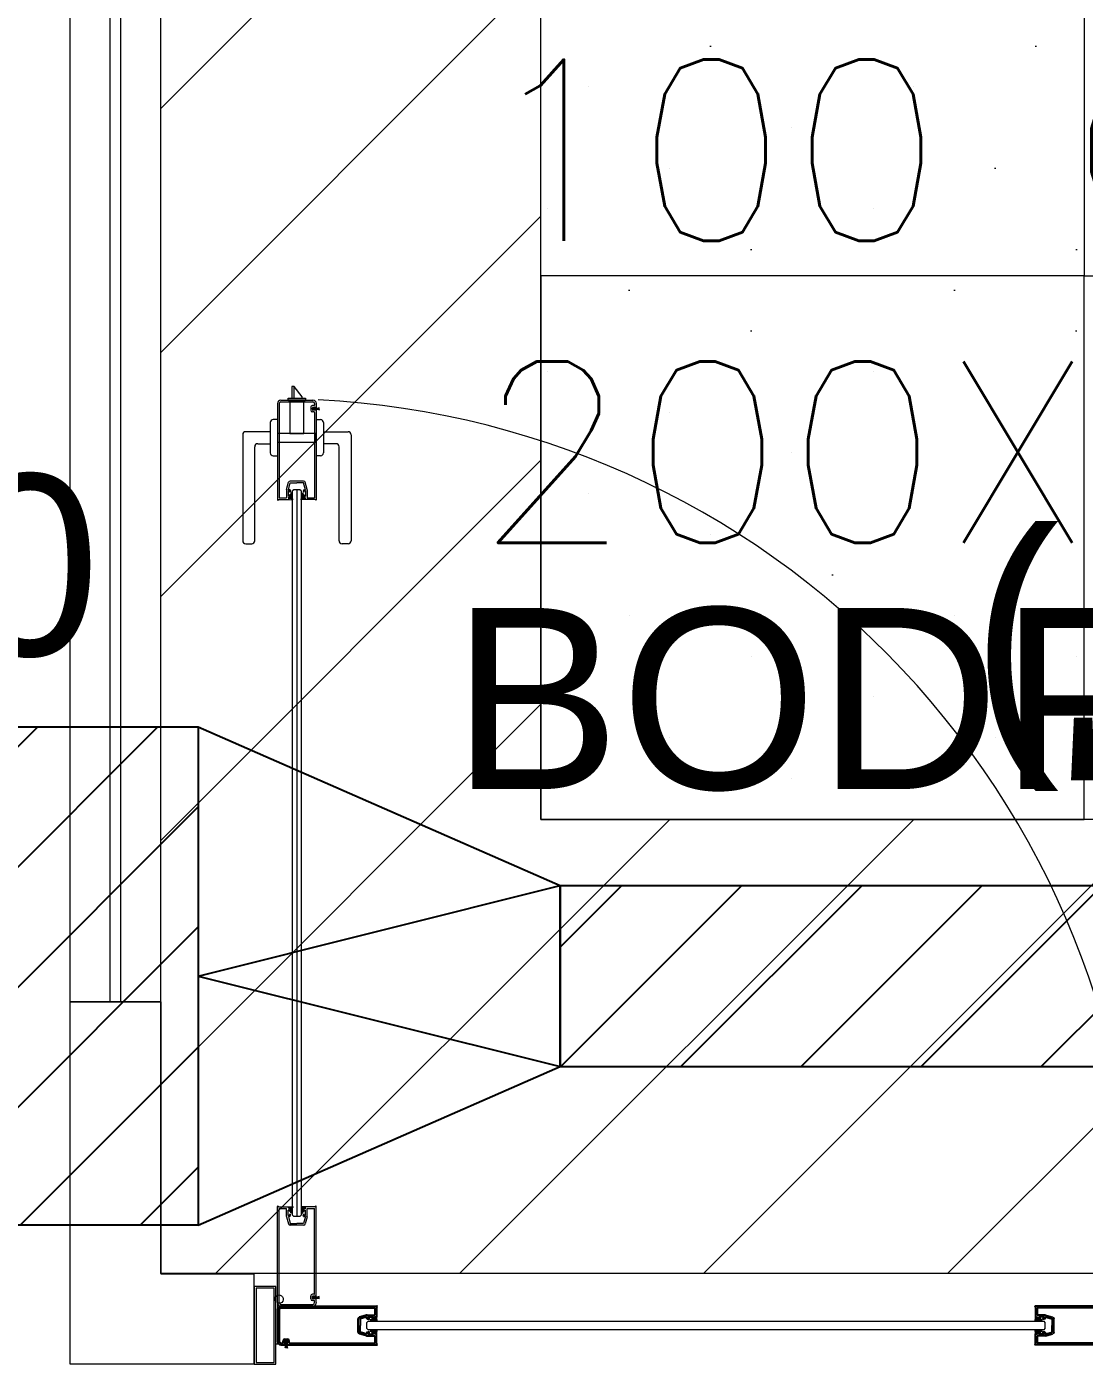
# Model space of a CAD drawing. Header units: millimetres. Extents: x -81374 to 485233, y -39075 to 157313.
# Drawn here: x 42440 to 43608, y -11962 to -10485 of the extents above; entities that cross this region are included whole.
import ezdxf
from ezdxf.enums import TextEntityAlignment as Align

# ---------------------------------------------------------------- set-up
doc = ezdxf.new("R2010")
doc.units = ezdxf.units.MM
for name, color, linetype in [('2', 7, 'Continuous'), ('ceilings', 253, 'Continuous'), ('Hatch 01_UC', 7, 'Continuous'), ('M-HVAC ELLIPTICAL DUCT', 6, 'Continuous'), ('M-HVAC-ELEPTICAL DUCT', 6, 'Continuous'), ('M-HVAC-INSULATION', 8, 'Continuous'), ('M-HVAC-SUPPLY AIR DUCT', 4, 'Continuous'), ('M-HVAC-TEXT', 7, 'Continuous')]:
    doc.layers.add(name, color=color, linetype=linetype)
doc.layers.add('ceiling', color=7, linetype='Continuous', lineweight=5, true_color=0x560d91)
doc.layers.add('G-IMPT', color=8, linetype='Continuous', lineweight=5)
doc.styles.add('Herbalife_Third Floor - Furniture Layout - 210201$0$CG', font='GOTHIC.TTF')
doc.styles.add('R', font='romans.shx')
doc.styles.get("Standard").update_dxf_attribs({"font": 'arial.ttf'})

# ---------------------------------------------------------------- blocks, each defined once
blk = doc.blocks.new('A$C4A242C7C')
at = {"layer": '2', "color": 6, "linetype": 'Continuous'}
for p, q in [((0, 4), (0, 115.4)), ((0.4, 115.8), (0.6, 115.8)), ((1.4, 115), (13, 115)), ((2, 113), (10.5, 113)), ((2, 4), (2, 113)), ((10.5, 103.9), (10.5, 113)), ((14, 111.3), (12.5, 111.3)), ((12.5, 104.8), (12.5, 111.3)), ((13, 115), (13, 112.6)), ((14.7, 112.6), (13, 112.6)), ((14, 110), (14, 111.3)), ((14.3, 109.8), (15, 110)), ((14.7, 112.6), (15.2, 110.4)), ((30.3, 112.6), (29.8, 110.4)), ((30.7, 109.8), (30, 110)), ((32, 112.6), (30.3, 112.6)), ((31, 111.3), (32.5, 111.3)), ((31, 110), (31, 111.3)), ((32, 115), (32, 112.6)), ((43.6, 115), (32, 115)), ((32.5, 104.8), (32.5, 111.3)), ((34.5, 113), (43, 113)), ((34.5, 103.9), (34.5, 113)), ((43, 14.2), (43, 113)), ((44.6, 115.8), (44.4, 115.8)), ((45, 11.7), (45, 115.4)), ((10.6, 103.4), (12.8, 95.2)), ((14, 104.8), (12.5, 104.8)), ((14.8, 103.8), (12.5, 103.8)), ((12.5, 103.8), (14.7, 95.7)), ((14, 106.1), (14, 104.8)), ((14.3, 106.3), (15, 106.1)), ((14.7, 95.7), (22.5, 95.7)), ((30.3, 93.7), (14.7, 93.7)), ((14.8, 103.8), (15.2, 105.6)), ((30.3, 95.7), (22.5, 95.7)), ((30.2, 103.8), (29.8, 105.6)), ((30.7, 106.3), (30, 106.1)), ((30.2, 103.8), (32.5, 103.8)), ((32.5, 103.8), (30.3, 95.7)), ((31, 106.1), (31, 104.8)), ((31, 104.8), (32.5, 104.8)), ((34.4, 103.4), (32.2, 95.2)), ((4, 2), (41, 2)), ((4, 0), (41, 0)), ((38.5, 8.4), (38.5, 11.7)), ((42.5, 13.7), (40.5, 13.7)), ((40.5, 8.8), (40.5, 11.3)), ((42.5, 6.4), (40.5, 6.4)), ((44, 11.7), (40.9, 11.7)), ((44, 8.4), (40.9, 8.4)), ((43, 4), (43, 5.9)), ((44, 11.6), (44, 11.7)), ((44, 8.4), (44, 8.5)), ((44.4, 11.2), (44.5, 11.2)), ((44.4, 8.9), (44.5, 8.9)), ((45, 4), (45, 8.4))]:
    blk.add_line(p, q, dxfattribs=at)
for centre, radius, start, end in [((0.4, 115.4), 0.4, 90, 180), ((0.6, 115.4), 0.4, 0, 90), ((1.4, 115.4), 0.4, 180, 270), ((14.2, 110), 0.2, 180, 285), ((14.8, 110.3), 0.4, 285, 15), ((30.1, 110.3), 0.4, 165, 255), ((30.8, 110), 0.2, 255, 0), ((43.6, 115.4), 0.4, 270, 0), ((44.4, 115.4), 0.4, 90, 180), ((44.6, 115.4), 0.4, 0, 90), ((12.5, 103.9), 2, 180, 195), ((14.7, 95.7), 2, 195, 270), ((14.2, 106.1), 0.2, 75, 180), ((14.8, 105.7), 0.4, 345, 75), ((30.1, 105.7), 0.4, 105, 195), ((30.3, 95.7), 2, 270, 345), ((30.8, 106.1), 0.2, 0, 105), ((32.5, 103.9), 2, 345, 0), ((4, 4), 4, 180, 270), ((4, 4), 2, 180, 270), ((40.5, 11.7), 2, 90, 180), ((40.5, 8.4), 2, 180, 270), ((40.9, 11.3), 0.4, 90, 180), ((40.9, 8.8), 0.4, 180, 270), ((41, 4), 4, 270, 0), ((41, 4), 2, 270, 0), ((42.5, 14.2), 0.5, 270, 0), ((42.5, 5.9), 0.5, 0, 90), ((44.4, 11.6), 0.4, 180, 270), ((44.4, 8.5), 0.4, 90, 180), ((44.5, 11.7), 0.5, 270, 0), ((44.5, 8.4), 0.5, 0, 90)]:
    blk.add_arc(centre, radius, start, end, dxfattribs=at)
blk = doc.blocks.new('floor plan 1')
at = {"layer": 'G-IMPT', "color": 8, "ltscale": 500}
for p, q in [((15479.6, -27113.5), (15455.8, -27113.5)), ((15455.8, -27113.5), (15455.8, -27199.3)), ((15477.7, -27115.5), (15457.7, -27115.5)), ((15457.7, -27115.5), (15457.7, -27197.4)), ((15477.7, -27197.4), (15477.7, -27115.5)), ((15479.6, -27113.5), (15683, -27113.5)), ((15479.6, -27199.3), (15479.6, -27113.5)), ((15479.6, -27113.5), (15479.6, -27213.5)), ((15583, -27113.5), (15683, -27113.5)), ((15683, -27113.5), (15683, -27213.5)), ((15683, -27113.5), (15683, -27513.5)), ((15443.8, -27133.8), (15443.1, -27131.3)), ((15444, -27133.8), (15443.6, -27131.3)), ((15443.8, -27133.8), (15445.1, -27133.8)), ((15443.8, -27139.1), (15443.8, -27133.8)), ((15443.8, -27135.6), (15445.1, -27135.6)), ((15443.8, -27137.4), (15445.1, -27137.4)), ((15444.3, -27133.8), (15444, -27131.3)), ((15444.5, -27133.8), (15444.5, -27131.3)), ((15444.7, -27133.8), (15444.9, -27131.3)), ((15444.9, -27133.8), (15445.4, -27131.3)), ((15445.1, -27133.8), (15445.8, -27131.3)), ((15445.1, -27139.1), (15445.1, -27133.8)), ((15454, -27181.3), (15454, -27135.9)), ((15454, -27135.9), (15455.8, -27135.9)), ((15455.8, -27135.9), (15455.8, -27182.7)), ((14607.4, -27151.6), (14606, -27153.1)), ((14607.4, -27151.6), (15353.8, -27151.6)), ((15353.8, -27151.6), (15355.2, -27153.1)), ((15443.8, -27139.1), (15445.1, -27139.1)), ((14606, -27153.1), (14606, -27159.7)), ((14606, -27159.7), (14607.4, -27161.2)), ((15353.8, -27161.2), (14607.4, -27161.2)), ((15355.2, -27159.7), (15353.8, -27161.2)), ((15355.2, -27153.1), (15355.2, -27159.7)), ((15411.1, -27181.6), (15411.1, -27185.8)), ((15413, -27181.6), (15413, -27183.4)), ((15450.2, -27177.8), (15414.9, -27177.8)), ((15450.2, -27179.7), (15414.9, -27179.7)), ((15452.1, -27181.6), (15452.1, -27285.5)), ((15454, -27181.6), (15454, -27287.7)), ((15409.9, -27186.7), (15407.5, -27186)), ((15409.9, -27186.9), (15407.5, -27186.5)), ((15409.9, -27187.1), (15407.5, -27186.9)), ((15409.9, -27187.4), (15407.5, -27187.4)), ((15409.9, -27187.6), (15407.5, -27187.8)), ((15409.9, -27187.8), (15407.5, -27188.2)), ((15409.9, -27188), (15407.5, -27188.7)), ((15409.9, -27188), (15409.9, -27186.7)), ((15415.2, -27186.7), (15409.9, -27186.7)), ((15415.2, -27188), (15409.9, -27188)), ((15411.1, -27188.9), (15411.1, -27287.7)), ((15411.7, -27186.3), (15411.6, -27186.3)), ((15411.7, -27188.5), (15411.6, -27188.5)), ((15411.7, -27188), (15411.7, -27186.7)), ((15412.1, -27185.8), (15412.1, -27185.9)), ((15412.1, -27185.8), (15415, -27185.8)), ((15412.1, -27188.8), (15412.1, -27188.9)), ((15412.1, -27188.9), (15415, -27188.9)), ((15413, -27191.3), (15413, -27285.5)), ((15413.5, -27183.9), (15415.4, -27183.9)), ((15413.5, -27188), (15413.5, -27186.7)), ((15413.5, -27190.8), (15415.4, -27190.8)), ((15415.2, -27188), (15415.2, -27186.7)), ((15415.4, -27186.2), (15415.4, -27188.5)), ((15417.3, -27185.8), (15417.3, -27188.9)), ((15455.8, -27199.3), (15479.6, -27199.3)), ((15457.7, -27197.4), (15477.7, -27197.4)), ((15583, -27213.5), (15479.6, -27213.5)), ((15583, -27513.5), (15583, -27213.5)), ((15421.2, -27276.3), (15423.3, -27268.5)), ((15423.1, -27276.6), (15425.1, -27269)), ((15425.1, -27267.1), (15440, -27267.1)), ((15425.1, -27269), (15432.6, -27269)), ((15440, -27269), (15432.6, -27269)), ((15442, -27276.6), (15440, -27269)), ((15443.9, -27276.3), (15441.8, -27268.5)), ((15421.1, -27276.8), (15421.1, -27285.5)), ((15424.5, -27277.6), (15423, -27277.6)), ((15423, -27277.6), (15423, -27283.8)), ((15424.5, -27283.8), (15423, -27283.8)), ((15425.2, -27276.6), (15423.1, -27276.6)), ((15423.5, -27285.1), (15425.1, -27285.1)), ((15423.5, -27287.4), (15423.5, -27285.1)), ((15424.5, -27278.8), (15424.5, -27277.6)), ((15424.5, -27282.6), (15424.5, -27283.8)), ((15424.7, -27279), (15425.4, -27278.8)), ((15424.7, -27282.4), (15425.4, -27282.5)), ((15425.1, -27285.1), (15425.6, -27283)), ((15425.2, -27276.6), (15425.6, -27278.4)), ((15427.8, -27278.1), (15429.2, -27276.6)), ((15427.8, -28077.6), (15427.8, -27278.1)), ((15429.2, -27276.6), (15435.9, -27276.6)), ((15432.6, -28079), (15432.6, -27276.6)), ((15435.9, -27276.6), (15437.3, -27278.1)), ((15437.3, -27278.1), (15437.3, -28077.6)), ((15439.9, -27276.6), (15439.5, -27278.4)), ((15440, -27285.1), (15439.5, -27283)), ((15440.4, -27279), (15439.7, -27278.8)), ((15440.4, -27282.4), (15439.7, -27282.5)), ((15439.9, -27276.6), (15442, -27276.6)), ((15440, -27285.1), (15441.6, -27285.1)), ((15440.7, -27277.6), (15442.1, -27277.6)), ((15440.7, -27278.8), (15440.7, -27277.6)), ((15440.7, -27282.6), (15440.7, -27283.8)), ((15440.7, -27283.8), (15442.1, -27283.8)), ((15441.6, -27287.4), (15441.6, -27285.1)), ((15442.1, -27277.6), (15442.1, -27283.8)), ((15444, -27276.8), (15444, -27285.5)), ((15411.5, -27288.1), (15411.7, -27288.1)), ((15412.5, -27287.4), (15423.5, -27287.4)), ((15421.1, -27285.5), (15413, -27285.5)), ((15452.7, -27287.4), (15441.6, -27287.4)), ((15452.1, -27285.5), (15444, -27285.5)), ((15453.6, -27288.1), (15453.4, -27288.1)), ((15582.9, -27513.5, 0), (15583, -29716.5, 0)), ((15682.9, -27513.5, 0), (15582.9, -27513.5, 0)), ((15583, -27513.5), (15683, -27513.5)), ((15626.9, -27513.5, 0), (15627, -29716.5, 0)), ((15638.9, -27513.5, 0), (15639, -29716.5, 0)), ((15682.9, -27513.5, 0), (15683, -29716.5, 0)), ((15372.7, -28139.7), (15372.7, -28022.6)), ((15376, -28019.2), (15382.7, -28019.2)), ((15386, -28022.6), (15386, -28126.4)), ((15479.1, -28022.6), (15479.1, -28126.4)), ((15489.1, -28019.2), (15482.4, -28019.2)), ((15492.4, -28139.7), (15492.4, -28022.6)), ((15411.5, -28067.5), (15411.7, -28067.5)), ((15453.6, -28067.5), (15453.4, -28067.5)), ((15411.1, -28166.7), (15411.1, -28067.9)), ((15412.5, -28068.3), (15423.5, -28068.3)), ((15421.1, -28070.2), (15413, -28070.2)), ((15413, -28164.4), (15413, -28070.2)), ((15421.1, -28078.9), (15421.1, -28070.2)), ((15421.2, -28079.4), (15423.3, -28087.2)), ((15424.5, -28071.9), (15423, -28071.9)), ((15423, -28078.1), (15423, -28071.9)), ((15424.5, -28078.1), (15423, -28078.1)), ((15425.2, -28079), (15423.1, -28079)), ((15423.1, -28079), (15425.1, -28086.7)), ((15423.5, -28068.3), (15423.5, -28070.6)), ((15423.5, -28070.6), (15425.1, -28070.6)), ((15424.5, -28073.1), (15424.5, -28071.9)), ((15424.5, -28076.8), (15424.5, -28078.1)), ((15424.7, -28073.3), (15425.4, -28073.1)), ((15424.7, -28076.6), (15425.4, -28076.8)), ((15425.1, -28070.6), (15425.6, -28072.6)), ((15425.2, -28079), (15425.6, -28077.3)), ((15427.8, -28077.6), (15429.2, -28079)), ((15429.2, -28079), (15435.9, -28079)), ((15435.9, -28079), (15437.3, -28077.6)), ((15440, -28070.6), (15439.5, -28072.6)), ((15439.9, -28079), (15439.5, -28077.3)), ((15440.4, -28073.3), (15439.7, -28073.1)), ((15440.4, -28076.6), (15439.7, -28076.8)), ((15439.9, -28079), (15442, -28079)), ((15440, -28070.6), (15441.6, -28070.6)), ((15442, -28079), (15440, -28086.7)), ((15440.7, -28073.1), (15440.7, -28071.9)), ((15440.7, -28071.9), (15442.1, -28071.9)), ((15440.7, -28076.8), (15440.7, -28078.1)), ((15440.7, -28078.1), (15442.1, -28078.1)), ((15441.6, -28068.3), (15441.6, -28070.6)), ((15452.7, -28068.3), (15441.6, -28068.3)), ((15443.9, -28079.4), (15441.8, -28087.2)), ((15442.1, -28078.1), (15442.1, -28071.9)), ((15452.1, -28070.2), (15444, -28070.2)), ((15444, -28078.9), (15444, -28070.2)), ((15452.1, -28174), (15452.1, -28070.2)), ((15454, -28174), (15454, -28067.9)), ((15425.1, -28086.7), (15432.6, -28086.7)), ((15425.1, -28088.6), (15440, -28088.6)), ((15440, -28086.7), (15432.6, -28086.7)), ((15403.1, -28153), (15403.1, -28119.7)), ((15406.5, -28116.4), (15411.1, -28116.4)), ((15458.7, -28116.4), (15454, -28116.4)), ((15462, -28153), (15462, -28119.7)), ((15389.3, -28129.7), (15403.1, -28129.7)), ((15454, -28131.6), (15411.1, -28131.6)), ((15411.1, -28131.6), (15411.1, -28141.1)), ((15411.1, -28141.1), (15454, -28141.1)), ((15440.2, -28141.1), (15425, -28141.1)), ((15425, -28141.1), (15425, -28176.3)), ((15440.2, -28176.3), (15440.2, -28141.1)), ((15454, -28141.1), (15454, -28131.6)), ((15475.8, -28129.7), (15462, -28129.7)), ((15403.1, -28143), (15376, -28143)), ((15411.1, -28156.4), (15406.5, -28156.4)), ((15454, -28156.4), (15458.7, -28156.4)), ((15462, -28143), (15489.1, -28143)), ((15409.9, -28167.8), (15407.5, -28167.1)), ((15409.9, -28168), (15407.5, -28167.5)), ((15409.9, -28168.2), (15407.5, -28167.9)), ((15409.9, -28168.4), (15407.5, -28168.4)), ((15409.9, -28168.6), (15407.5, -28168.8)), ((15409.9, -28168.8), (15407.5, -28169.3)), ((15409.9, -28169), (15407.5, -28169.7)), ((15409.9, -28167.8), (15409.9, -28169)), ((15415.2, -28167.8), (15409.9, -28167.8)), ((15415.2, -28169), (15409.9, -28169)), ((15411.1, -28174), (15411.1, -28169.9)), ((15411.7, -28167.2), (15411.6, -28167.2)), ((15411.7, -28169.4), (15411.6, -28169.4)), ((15411.7, -28167.8), (15411.7, -28169)), ((15412.1, -28166.8), (15412.1, -28166.7)), ((15412.1, -28166.7), (15415, -28166.7)), ((15412.1, -28169.9), (15412.1, -28169.8)), ((15412.1, -28169.9), (15415, -28169.9)), ((15413.5, -28164.8), (15415.4, -28164.8)), ((15413.5, -28167.8), (15413.5, -28169)), ((15415.2, -28167.8), (15415.2, -28169)), ((15415.4, -28169.5), (15415.4, -28167.1)), ((15417.3, -28169.9), (15417.3, -28166.7)), ((15413, -28174), (15413, -28172.3)), ((15413.5, -28171.8), (15415.4, -28171.8)), ((15450.2, -28175.9), (15414.9, -28175.9)), ((15450.2, -28177.8), (15414.9, -28177.8)), ((15423, -28180), (15423, -28177.8)), ((15423, -28177.8), (15442.1, -28177.8)), ((15442.1, -28180), (15423, -28180)), ((15424, -28177.8), (15424, -28176.3)), ((15424, -28176.3), (15441.1, -28176.3)), ((15441.1, -28177.8), (15424, -28177.8)), ((15425, -28176.3), (15440.2, -28176.3)), ((15426.8, -28180), (15426.8, -28181.4)), ((15426.8, -28181.4), (15435.4, -28192.8)), ((15435.4, -28180), (15435.4, -28192.8)), ((15438.3, -28192.8), (15438.3, -28180)), ((15441.1, -28176.3), (15441.1, -28177.8)), ((15442.1, -28177.8), (15442.1, -28180)), ((15435.4, -28192.8), (15438.3, -28192.8))]:
    blk.add_line(p, q, dxfattribs=at)
for centre, radius, start, end in [((18060.5, -17690.2), 9598.5, 196.54068, 301.95899), ((15455.8, -27228.6), 950.6, 176.5059, 267.1815), ((15414.9, -27181.6), 3.81, 90, 180), ((15414.9, -27181.6), 1.9, 90, 180), ((15450.2, -27181.6), 3.81, 0, 90), ((15450.2, -27181.6), 1.9, 0, 90), ((15411.6, -27185.8), 0.476, 180, 270), ((15411.6, -27188.9), 0.476, 90, 180), ((15411.7, -27185.9), 0.381, 270, 0), ((15411.7, -27188.8), 0.381, 0, 90), ((15413.5, -27183.4), 0.476, 180, 270), ((15413.5, -27191.3), 0.476, 90, 180), ((15415, -27186.2), 0.381, 0, 90), ((15415, -27188.5), 0.381, 270, 0), ((15415.4, -27185.8), 1.9, 0, 90), ((15415.4, -27188.9), 1.9, 270, 0), ((15425.1, -27269), 1.9, 90, 165), ((15440, -27269), 1.9, 15, 90), ((15423, -27276.8), 1.9, 165, 180), ((15424.7, -27278.8), 0.19, 180, 285), ((15424.7, -27282.6), 0.19, 75, 180), ((15425.3, -27278.5), 0.381, 285, 15), ((15425.3, -27282.9), 0.381, 345, 75), ((15439.8, -27278.5), 0.381, 165, 255), ((15439.8, -27282.9), 0.381, 105, 195), ((15440.5, -27278.8), 0.19, 255, 0), ((15440.5, -27282.6), 0.19, 0, 105), ((15442.1, -27276.8), 1.9, 0, 15), ((15411.5, -27287.7), 0.381, 180, 270), ((15411.7, -27287.7), 0.381, 270, 0), ((15412.5, -27287.7), 0.381, 90, 180), ((15452.7, -27287.7), 0.381, 0, 90), ((15453.4, -27287.7), 0.381, 180, 270), ((15453.6, -27287.7), 0.381, 270, 0), ((15376, -28022.6), 3.33, 90, 180), ((15382.7, -28022.6), 3.33, 0, 90), ((15482.4, -28022.6), 3.33, 90, 180), ((15489.1, -28022.6), 3.33, 0, 90), ((15411.5, -28067.9), 0.381, 90, 180), ((15411.7, -28067.9), 0.381, 0, 90), ((15453.4, -28067.9), 0.381, 90, 180), ((15453.6, -28067.9), 0.381, 0, 90), ((15412.5, -28067.9), 0.381, 180, 270), ((15423, -28078.9), 1.9, 180, 195), ((15424.7, -28073.1), 0.19, 180, 285), ((15424.7, -28076.8), 0.19, 75, 180), ((15425.3, -28072.7), 0.381, 285, 15), ((15425.3, -28077.2), 0.381, 345, 75), ((15439.8, -28072.7), 0.381, 165, 255), ((15439.8, -28077.2), 0.381, 105, 195), ((15440.5, -28073.1), 0.19, 255, 0), ((15440.5, -28076.8), 0.19, 0, 105), ((15442.1, -28078.9), 1.9, 345, 0), ((15452.7, -28067.9), 0.381, 270, 0), ((15425.1, -28086.7), 1.9, 195, 270), ((15440, -28086.7), 1.9, 270, 345), ((15389.3, -28126.4), 3.33, 180, 270), ((15406.5, -28119.7), 3.33, 90, 180), ((15458.7, -28119.7), 3.33, 0, 90), ((15475.8, -28126.4), 3.33, 270, 0), ((15376, -28139.7), 3.33, 180, 270), ((15489.1, -28139.7), 3.33, 270, 0), ((15406.5, -28153), 3.33, 180, 270), ((15458.7, -28153), 3.33, 270, 0), ((15411.6, -28166.7), 0.476, 180, 270), ((15411.6, -28169.9), 0.476, 90, 180), ((15411.7, -28166.8), 0.381, 270, 0), ((15411.7, -28169.8), 0.381, 0, 90), ((15413.5, -28164.4), 0.476, 180, 270), ((15415, -28167.1), 0.381, 0, 90), ((15415, -28169.5), 0.381, 270, 0), ((15415.4, -28166.7), 1.9, 0, 90), ((15415.4, -28169.9), 1.9, 270, 0), ((15414.9, -28174), 3.81, 180, 270), ((15413.5, -28172.3), 0.476, 90, 180), ((15414.9, -28174), 1.9, 180, 270), ((15450.2, -28174), 3.81, 270, 0), ((15450.2, -28174), 1.9, 270, 0)]:
    blk.add_arc(centre, radius, start, end, dxfattribs=at)
at = {"layer": 'G-IMPT', "color": 8, "ltscale": 500, "extrusion": (0, 0, -1)}
blk.add_arc((-15452.2, -27185.5), 4.58, 141.7937, 113.4563, dxfattribs=at)
at = {"layer": 'G-IMPT', "color": 8, "ltscale": 500}
for points in [[(15426.7, -27282.1), (15425.9, -27282.1), (15425.2, -27282.3), (15427.4, -27282.4)], [(15427.4, -27282.4), (15425.2, -27282.3), (15425.9, -27282.6), (15426.8, -27282.7)], [(15426.8, -27284.1), (15425.8, -27283.9), (15425.7, -27285.7), (15426.9, -27286.4)], [(15426.8, -27283.4), (15425.9, -27283.3), (15425.8, -27283.5), (15427.5, -27283.7)], [(15427.5, -27283.7), (15425.8, -27283.5), (15425.8, -27283.9), (15426.8, -27284.1)], [(15426.7, -27281.1), (15426, -27280.9), (15425.9, -27282.1), (15426.7, -27282.1)], [(15426.8, -27282.7), (15425.9, -27282.6), (15425.9, -27283.3), (15426.8, -27283.4)], [(15427.4, -27280.9), (15426.1, -27280.2), (15426, -27280.9), (15426.7, -27281.1)], [(15438.3, -27283.4), (15439.3, -27283.3), (15439.3, -27283.5), (15437.6, -27283.7)], [(15437.6, -27283.7), (15439.3, -27283.5), (15439.3, -27283.9), (15438.3, -27284.1)], [(15437.7, -27280.9), (15439, -27280.2), (15439.1, -27280.9), (15438.4, -27281.1)], [(15438.4, -27282.1), (15439.2, -27282.1), (15440, -27282.3), (15437.7, -27282.4)], [(15437.7, -27282.4), (15440, -27282.3), (15439.2, -27282.6), (15438.3, -27282.7)], [(15438.3, -27284.1), (15439.3, -27283.9), (15439.4, -27285.7), (15438.2, -27286.4)], [(15438.3, -27282.7), (15439.2, -27282.6), (15439.3, -27283.3), (15438.3, -27283.4)], [(15438.4, -27281.1), (15439.1, -27280.9), (15439.2, -27282.1), (15438.4, -27282.1)], [(15426.9, -27286.4), (15425.7, -27285.7), (15423.5, -27286.1), (15427.9, -27286.7)], [(15427.9, -27286.7), (15423.5, -27286.1), (15423.5, -27287.4), (15427.9, -27287.7)], [(15438.2, -27286.4), (15439.4, -27285.7), (15441.6, -27286.1), (15437.2, -27286.7)], [(15437.2, -27286.7), (15441.6, -27286.1), (15441.6, -27287.4), (15437.2, -27287.7)], [(15427.9, -28069), (15423.5, -28069.5), (15423.5, -28068.3), (15427.9, -28067.9)], [(15426.9, -28069.2), (15425.7, -28069.9), (15423.5, -28069.5), (15427.9, -28069)], [(15427.4, -28073.3), (15425.2, -28073.3), (15425.9, -28073), (15426.8, -28072.9)], [(15426.7, -28073.6), (15425.9, -28073.6), (15425.2, -28073.3), (15427.4, -28073.3)], [(15426.8, -28071.6), (15425.8, -28071.8), (15425.7, -28069.9), (15426.9, -28069.2)], [(15427.5, -28072), (15425.8, -28072.2), (15425.8, -28071.8), (15426.8, -28071.6)], [(15426.8, -28072.3), (15425.9, -28072.4), (15425.8, -28072.2), (15427.5, -28072)], [(15426.8, -28072.9), (15425.9, -28073), (15425.9, -28072.4), (15426.8, -28072.3)], [(15426.7, -28074.5), (15426, -28074.8), (15425.9, -28073.6), (15426.7, -28073.6)], [(15427.4, -28074.7), (15426.1, -28075.5), (15426, -28074.8), (15426.7, -28074.5)], [(15437.2, -28069), (15441.6, -28069.5), (15441.6, -28068.3), (15437.2, -28067.9)], [(15438.2, -28069.2), (15439.4, -28069.9), (15441.6, -28069.5), (15437.2, -28069)], [(15437.6, -28072), (15439.3, -28072.2), (15439.3, -28071.8), (15438.3, -28071.6)], [(15438.3, -28072.3), (15439.3, -28072.4), (15439.3, -28072.2), (15437.6, -28072)], [(15437.7, -28073.3), (15440, -28073.3), (15439.2, -28073), (15438.3, -28072.9)], [(15438.4, -28073.6), (15439.2, -28073.6), (15440, -28073.3), (15437.7, -28073.3)], [(15437.7, -28074.7), (15439, -28075.5), (15439.1, -28074.8), (15438.4, -28074.5)], [(15438.3, -28071.6), (15439.3, -28071.8), (15439.4, -28069.9), (15438.2, -28069.2)], [(15438.3, -28072.9), (15439.2, -28073), (15439.3, -28072.4), (15438.3, -28072.3)], [(15438.4, -28074.5), (15439.1, -28074.8), (15439.2, -28073.6), (15438.4, -28073.6)]]:
    blk.add_3dface(points, dxfattribs=at)
at = {"layer": 'G-IMPT', "color": 8, "ltscale": 500, "yscale": 0.9523809523809526, "zscale": 0.9523809523809526}
for p, xscale, rotation in [((14507.2, -27177.8), -0.9523809523809526, 270), ((15454, -27177.8), 0.9523809523809526, 90)]:
    blk.add_blockref('A$C4A242C7C', p, dxfattribs=dict(at, xscale=xscale, rotation=rotation))
at = {"layer": 'G-IMPT', "color": 8, "ltscale": 500, "style": 'Herbalife_Third Floor - Furniture Layout - 210201$0$CG'}
blk.add_text('(10\'-3" X 9\'-2")', height=220, dxfattribs=at).set_placement((12797.2, -27978.2))
at = {"layer": 'G-IMPT', "color": 8, "ltscale": 500}
for rotation, p in [(359.9992, (39680.6, -4989.6, 0)), (359.9992, (35886.7, -10139.3, 0)), (270.0008, (28873.3, -20643.5, 0)), (359.9992, (11975.3, -26935.4, 0)), (359.9992, (15267.6, -26935.4, 0)), (359.9992, (26686.3, -26987.7, 0)), (270.0008, (15861.1, -28615, 0)), (89.9992, (23697.8, -33300.6, 0)), (89.9992, (23597.9, -35337.7, 0)), (89.9992, (23597.9, -37388.3, 0)), (359.9992, (13750.4, -37781.5, 0)), (89.9992, (23697.8, -40746.8, 0)), (89.9992, (23597.8, -44302.5, 0)), (89.9992, (23597.8, -46399.1, 0)), (89.9992, (23697.8, -48339.8, 0)), (89.9992, (23697.8, -54280, 0)), (359.9992, (27418.1, -55702.4, 0)), (89.9992, (9671.9, -65856.5, 0)), (359.9992, (4684.1, -67403.4, 0)), (359.9992, (8737.2, -67403.4, 0))]:
    blk.add_attdef('PARTITIONTYPE', text='', height=200, rotation=rotation, dxfattribs=at).set_placement(p, align=Align.MIDDLE_CENTER)
mesh = blk.add_polyface(dxfattribs=at)
corners = [(14610.5, -27150.6), (14610.3, -27149.9), (14609.6, -27149.9), (14610.3, -27151.3)]
mesh.append_faces([[corners[k] for k in face] for face in [(3, 2, 1, 0)]], dxfattribs={"color": 8})
mesh = blk.add_polyface(dxfattribs=at)
corners = [(14611.4, -27150.6), (14611.4, -27149.8), (14610.3, -27149.9), (14610.5, -27150.6)]
mesh.append_faces([[corners[k] for k in face] for face in [(3, 2, 1, 0)]], dxfattribs={"color": 8})
mesh = blk.add_polyface(dxfattribs=at)
corners = [(14611.7, -27151.3), (14611.7, -27149), (14611.4, -27149.8), (14611.4, -27150.6)]
mesh.append_faces([[corners[k] for k in face] for face in [(3, 2, 1, 0)]], dxfattribs={"color": 8})
mesh = blk.add_polyface(dxfattribs=at)
corners = [(14612.1, -27150.6), (14612, -27149.8), (14611.7, -27149), (14611.7, -27151.3)]
mesh.append_faces([[corners[k] for k in face] for face in [(3, 2, 1, 0)]], dxfattribs={"color": 8})
mesh = blk.add_polyface(dxfattribs=at)
corners = [(14612.8, -27150.6), (14612.7, -27149.7), (14612, -27149.8), (14612.1, -27150.6)]
mesh.append_faces([[corners[k] for k in face] for face in [(3, 2, 1, 0)]], dxfattribs={"color": 8})
mesh = blk.add_polyface(dxfattribs=at)
corners = [(14613, -27151.4), (14612.9, -27149.7), (14612.7, -27149.7), (14612.8, -27150.6)]
mesh.append_faces([[corners[k] for k in face] for face in [(3, 2, 1, 0)]], dxfattribs={"color": 8})
mesh = blk.add_polyface(dxfattribs=at)
corners = [(14613.5, -27150.7), (14613.2, -27149.7), (14612.9, -27149.7), (14613, -27151.4)]
mesh.append_faces([[corners[k] for k in face] for face in [(3, 2, 1, 0)]], dxfattribs={"color": 8})
mesh = blk.add_polyface(dxfattribs=at)
corners = [(14615.8, -27150.7), (14615.1, -27149.5), (14613.2, -27149.7), (14613.5, -27150.7)]
mesh.append_faces([[corners[k] for k in face] for face in [(3, 2, 1, 0)]], dxfattribs={"color": 8})
mesh = blk.add_polyface(dxfattribs=at)
corners = [(14616.1, -27151.7), (14615.5, -27147.4), (14615.1, -27149.5), (14615.8, -27150.7)]
mesh.append_faces([[corners[k] for k in face] for face in [(3, 2, 1, 0)]], dxfattribs={"color": 8})
mesh = blk.add_polyface(dxfattribs=at)
corners = [(14617.1, -27151.7), (14616.7, -27147.4), (14615.5, -27147.4), (14616.1, -27151.7)]
mesh.append_faces([[corners[k] for k in face] for face in [(3, 2, 1, 0)]], dxfattribs={"color": 8})
mesh = blk.add_polyface(dxfattribs=at)
corners = [(15344.1, -27151.7), (15344.5, -27147.4), (15345.7, -27147.4), (15345.1, -27151.7)]
mesh.append_faces([[corners[k] for k in face] for face in [(0, 1, 2, 3)]], dxfattribs={"color": 8})
mesh = blk.add_polyface(dxfattribs=at)
corners = [(15345.1, -27151.7), (15345.7, -27147.4), (15346.1, -27149.5), (15345.4, -27150.7)]
mesh.append_faces([[corners[k] for k in face] for face in [(0, 1, 2, 3)]], dxfattribs={"color": 8})
mesh = blk.add_polyface(dxfattribs=at)
corners = [(15345.4, -27150.7), (15346.1, -27149.5), (15347.9, -27149.7), (15347.7, -27150.7)]
mesh.append_faces([[corners[k] for k in face] for face in [(0, 1, 2, 3)]], dxfattribs={"color": 8})
mesh = blk.add_polyface(dxfattribs=at)
corners = [(15347.7, -27150.7), (15347.9, -27149.7), (15348.3, -27149.7), (15348.1, -27151.4)]
mesh.append_faces([[corners[k] for k in face] for face in [(0, 1, 2, 3)]], dxfattribs={"color": 8})
mesh = blk.add_polyface(dxfattribs=at)
corners = [(15348.1, -27151.4), (15348.3, -27149.7), (15348.5, -27149.7), (15348.4, -27150.6)]
mesh.append_faces([[corners[k] for k in face] for face in [(0, 1, 2, 3)]], dxfattribs={"color": 8})
mesh = blk.add_polyface(dxfattribs=at)
corners = [(15348.4, -27150.6), (15348.5, -27149.7), (15349.2, -27149.8), (15349.1, -27150.6)]
mesh.append_faces([[corners[k] for k in face] for face in [(0, 1, 2, 3)]], dxfattribs={"color": 8})
mesh = blk.add_polyface(dxfattribs=at)
corners = [(15349.1, -27150.6), (15349.2, -27149.8), (15349.5, -27149), (15349.5, -27151.3)]
mesh.append_faces([[corners[k] for k in face] for face in [(0, 1, 2, 3)]], dxfattribs={"color": 8})
mesh = blk.add_polyface(dxfattribs=at)
corners = [(15349.5, -27151.3), (15349.5, -27149), (15349.7, -27149.8), (15349.7, -27150.6)]
mesh.append_faces([[corners[k] for k in face] for face in [(0, 1, 2, 3)]], dxfattribs={"color": 8})
mesh = blk.add_polyface(dxfattribs=at)
corners = [(15349.7, -27150.6), (15349.7, -27149.8), (15350.9, -27149.9), (15350.7, -27150.6)]
mesh.append_faces([[corners[k] for k in face] for face in [(0, 1, 2, 3)]], dxfattribs={"color": 8})
mesh = blk.add_polyface(dxfattribs=at)
corners = [(15350.7, -27150.6), (15350.9, -27149.9), (15351.6, -27149.9), (15350.9, -27151.3)]
mesh.append_faces([[corners[k] for k in face] for face in [(0, 1, 2, 3)]], dxfattribs={"color": 8})
mesh = blk.add_polyface(dxfattribs=at)
corners = [(14610.5, -27162.3), (14610.3, -27162.9), (14609.6, -27162.9), (14610.3, -27161.5)]
mesh.append_faces([[corners[k] for k in face] for face in [(0, 1, 2, 3)]], dxfattribs={"color": 8})
mesh = blk.add_polyface(dxfattribs=at)
corners = [(14611.4, -27162.2), (14611.4, -27163), (14610.3, -27162.9), (14610.5, -27162.3)]
mesh.append_faces([[corners[k] for k in face] for face in [(0, 1, 2, 3)]], dxfattribs={"color": 8})
mesh = blk.add_polyface(dxfattribs=at)
corners = [(14611.7, -27161.6), (14611.7, -27163.8), (14611.4, -27163), (14611.4, -27162.2)]
mesh.append_faces([[corners[k] for k in face] for face in [(0, 1, 2, 3)]], dxfattribs={"color": 8})
mesh = blk.add_polyface(dxfattribs=at)
corners = [(14612.1, -27162.2), (14612, -27163.1), (14611.7, -27163.8), (14611.7, -27161.6)]
mesh.append_faces([[corners[k] for k in face] for face in [(0, 1, 2, 3)]], dxfattribs={"color": 8})
mesh = blk.add_polyface(dxfattribs=at)
corners = [(14612.8, -27162.2), (14612.7, -27163.1), (14612, -27163.1), (14612.1, -27162.2)]
mesh.append_faces([[corners[k] for k in face] for face in [(0, 1, 2, 3)]], dxfattribs={"color": 8})
mesh = blk.add_polyface(dxfattribs=at)
corners = [(14613, -27161.4), (14612.9, -27163.1), (14612.7, -27163.1), (14612.8, -27162.2)]
mesh.append_faces([[corners[k] for k in face] for face in [(0, 1, 2, 3)]], dxfattribs={"color": 8})
mesh = blk.add_polyface(dxfattribs=at)
corners = [(14613.5, -27162.1), (14613.2, -27163.1), (14612.9, -27163.1), (14613, -27161.4)]
mesh.append_faces([[corners[k] for k in face] for face in [(0, 1, 2, 3)]], dxfattribs={"color": 8})
mesh = blk.add_polyface(dxfattribs=at)
corners = [(14615.8, -27162.1), (14615.1, -27163.3), (14613.2, -27163.1), (14613.5, -27162.1)]
mesh.append_faces([[corners[k] for k in face] for face in [(0, 1, 2, 3)]], dxfattribs={"color": 8})
mesh = blk.add_polyface(dxfattribs=at)
corners = [(14616.1, -27161.1), (14615.5, -27165.5), (14615.1, -27163.3), (14615.8, -27162.1)]
mesh.append_faces([[corners[k] for k in face] for face in [(0, 1, 2, 3)]], dxfattribs={"color": 8})
mesh = blk.add_polyface(dxfattribs=at)
corners = [(14617.1, -27161.1), (14616.7, -27165.5), (14615.5, -27165.5), (14616.1, -27161.1)]
mesh.append_faces([[corners[k] for k in face] for face in [(0, 1, 2, 3)]], dxfattribs={"color": 8})
mesh = blk.add_polyface(dxfattribs=at)
corners = [(15344.1, -27161.1), (15344.5, -27165.5), (15345.7, -27165.5), (15345.1, -27161.1)]
mesh.append_faces([[corners[k] for k in face] for face in [(3, 2, 1, 0)]], dxfattribs={"color": 8})
mesh = blk.add_polyface(dxfattribs=at)
corners = [(15345.1, -27161.1), (15345.7, -27165.5), (15346.1, -27163.3), (15345.4, -27162.1)]
mesh.append_faces([[corners[k] for k in face] for face in [(3, 2, 1, 0)]], dxfattribs={"color": 8})
mesh = blk.add_polyface(dxfattribs=at)
corners = [(15345.4, -27162.1), (15346.1, -27163.3), (15347.9, -27163.1), (15347.7, -27162.1)]
mesh.append_faces([[corners[k] for k in face] for face in [(3, 2, 1, 0)]], dxfattribs={"color": 8})
mesh = blk.add_polyface(dxfattribs=at)
corners = [(15347.7, -27162.1), (15347.9, -27163.1), (15348.3, -27163.1), (15348.1, -27161.4)]
mesh.append_faces([[corners[k] for k in face] for face in [(3, 2, 1, 0)]], dxfattribs={"color": 8})
mesh = blk.add_polyface(dxfattribs=at)
corners = [(15348.1, -27161.4), (15348.3, -27163.1), (15348.5, -27163.1), (15348.4, -27162.2)]
mesh.append_faces([[corners[k] for k in face] for face in [(3, 2, 1, 0)]], dxfattribs={"color": 8})
mesh = blk.add_polyface(dxfattribs=at)
corners = [(15348.4, -27162.2), (15348.5, -27163.1), (15349.2, -27163.1), (15349.1, -27162.2)]
mesh.append_faces([[corners[k] for k in face] for face in [(3, 2, 1, 0)]], dxfattribs={"color": 8})
mesh = blk.add_polyface(dxfattribs=at)
corners = [(15349.1, -27162.2), (15349.2, -27163.1), (15349.5, -27163.8), (15349.5, -27161.6)]
mesh.append_faces([[corners[k] for k in face] for face in [(3, 2, 1, 0)]], dxfattribs={"color": 8})
mesh = blk.add_polyface(dxfattribs=at)
corners = [(15349.5, -27161.6), (15349.5, -27163.8), (15349.7, -27163), (15349.7, -27162.2)]
mesh.append_faces([[corners[k] for k in face] for face in [(3, 2, 1, 0)]], dxfattribs={"color": 8})
mesh = blk.add_polyface(dxfattribs=at)
corners = [(15349.7, -27162.2), (15349.7, -27163), (15350.9, -27162.9), (15350.7, -27162.2)]
mesh.append_faces([[corners[k] for k in face] for face in [(3, 2, 1, 0)]], dxfattribs={"color": 8})
mesh = blk.add_polyface(dxfattribs=at)
corners = [(15350.7, -27162.2), (15350.9, -27162.9), (15351.6, -27162.9), (15350.9, -27161.5)]
mesh.append_faces([[corners[k] for k in face] for face in [(3, 2, 1, 0)]], dxfattribs={"color": 8})
blk = doc.blocks.new('GRID')
at = {"layer": 'ceilings', "lineweight": 5, "transparency": 33554597}
h = blk.add_hatch(dxfattribs=at)
h.set_pattern_fill('DOTS', color=8, scale=80, angle=45)
h.paths.add_polyline_path([(56229.9, 61282.6), (56229.9, 61882.6), (56829.9, 61882.6), (56829.9, 61282.6)])
at = {"layer": 'ceilings', "color": 8, "lineweight": 5}
blk.add_lwpolyline([(56229.9, 61282.6), (56229.9, 61882.6), (56829.9, 61882.6), (56829.9, 61282.6)], close=True, dxfattribs=at)

msp = doc.modelspace()

# ---------------------------------------------------------------- hatches: boundary and pattern name
at = {"layer": 'Hatch 01_UC', "linetype": 'Continuous', "lineweight": 0, "transparency": 33554597}
h = msp.add_hatch(dxfattribs=at)
h.set_pattern_fill('ANSI31', color=8, scale=60, angle=180)
h.set_pattern_definition([(225, (86411.17, 39444.27), (134.70384, -134.70384), [])])
h.paths.add_polyline_path([(45857.8, -11861.8), (42587.8, -11861.8), (42587.8, -9058.9), (45857.8, -9058.9)])
h.paths.add_polyline_path([(45407.8, -11360.3), (43007.8, -11360.3), (43007.8, -9560.3), (45407.8, -9560.3)], flags=16)
at = {"layer": 'M-HVAC-INSULATION'}
h = msp.add_hatch(dxfattribs=at)
h.set_pattern_fill('ANSI31', color=26, scale=750, angle=360, style=0)
h.set_pattern_definition([(45, (496839.4, -83091.07), (-66.29126, 66.29126), [])])
h.paths.add_polyline_path([(42629.1, -11808.3), (42629.1, -11258.3), (41018.2, -11258.3), (41018.2, -11808.3)])
h = msp.add_hatch(dxfattribs=at)
h.set_pattern_fill('ANSI31', color=256, scale=750, angle=360, style=0)
h.set_pattern_definition([(45, (497008.21, -83079.44), (-66.29126, 66.29126), [])])
h.paths.add_polyline_path([(43029.1, -11433.3), (46266.5, -11433.3), (46266.5, -11633.3), (43029.1, -11633.3)])

# ---------------------------------------------------------------- linework, layer by layer
at = {"layer": 'ceiling', "color": 8, "linetype": 'Continuous'}
for points in [[(45857.8, -11861.8), (42587.8, -11861.8), (42587.8, -9058.9), (45857.8, -9058.9)], [(45857.8, -11861.8), (42587.8, -11861.8), (42587.8, -9058.9), (45857.8, -9058.9)], [(45407.8, -11360.3), (43007.8, -11360.3), (43007.8, -9560.3), (45407.8, -9560.3)], [(45407.8, -11360.3), (43007.8, -11360.3), (43007.8, -9560.3), (45407.8, -9560.3)]]:
    msp.add_lwpolyline(points, close=True, dxfattribs=at)
at = {"layer": 'M-HVAC ELLIPTICAL DUCT', "linetype": 'Continuous'}
for p, q in [((41018.2, -11258.3, 0), (42629.1, -11258.3, 0)), ((42629.1, -11258.3, 0), (42629.1, -11808.3, 0)), ((42629.1, -11258.3, 0), (43029.1, -11433.3, 0)), ((42629.1, -11533.3, 0), (43029.1, -11433.3, 0)), ((43029.1, -11633.3, 0), (43029.1, -11433.3, 0)), ((42629.1, -11533.3, 0), (43029.1, -11633.3, 0)), ((42629.1, -11808.3, 0), (43029.1, -11633.3, 0)), ((42629.1, -11808.3, 0), (41018.2, -11808.3, 0))]:
    msp.add_line(p, q, dxfattribs=at)
at = {"layer": 'M-HVAC-SUPPLY AIR DUCT', "linetype": 'Continuous'}
for p, q in [((43029.1, -11433.3, 0), (46266.5, -11433.3, 0)), ((43029.1, -11433.3, 0), (43029.1, -11633.3, 0)), ((43029.1, -11633.3, 0), (46266.5, -11633.3, 0))]:
    msp.add_line(p, q, dxfattribs=at)

# ---------------------------------------------------------------- block references
at = {"linetype": 'Continuous', "rotation": 180}
msp.add_blockref('floor plan 1', (58170.8, -39075.4), dxfattribs=at)
at = {"layer": 'ceilings'}
for p, rotation in [((104890.4, -66990.2), 89.99999999999999), ((-17674.8, 45469.5), 270)]:
    msp.add_blockref('GRID', p, dxfattribs=dict(at, rotation=rotation))
at = {"layer": 'ceilings', "xscale": -1, "rotation": 89.99999999999987}
msp.add_blockref('GRID', (104890.4, 45469.5), dxfattribs=at)

# ---------------------------------------------------------------- texts
at = {"layer": 'M-HVAC-ELEPTICAL DUCT', "char_height": 200, "attachment_point": 1}
for s, insert in [('BOD-2450', (41201, -10979.5, 1198.1)), ('BODF-2400', (42909.1, -11126.9, 1198.1))]:
    msp.add_mtext(s, dxfattribs=dict(at, insert=insert))
at = {"layer": 'M-HVAC-TEXT', "color": 7, "insert": (43534.5, -10521.6, 0), "char_height": 200, "width": 13359.771, "attachment_point": 2, "style": 'R'}
msp.add_mtext('100 CFM\\P200X200', dxfattribs=at)

doc.saveas('drawing.dxf')
